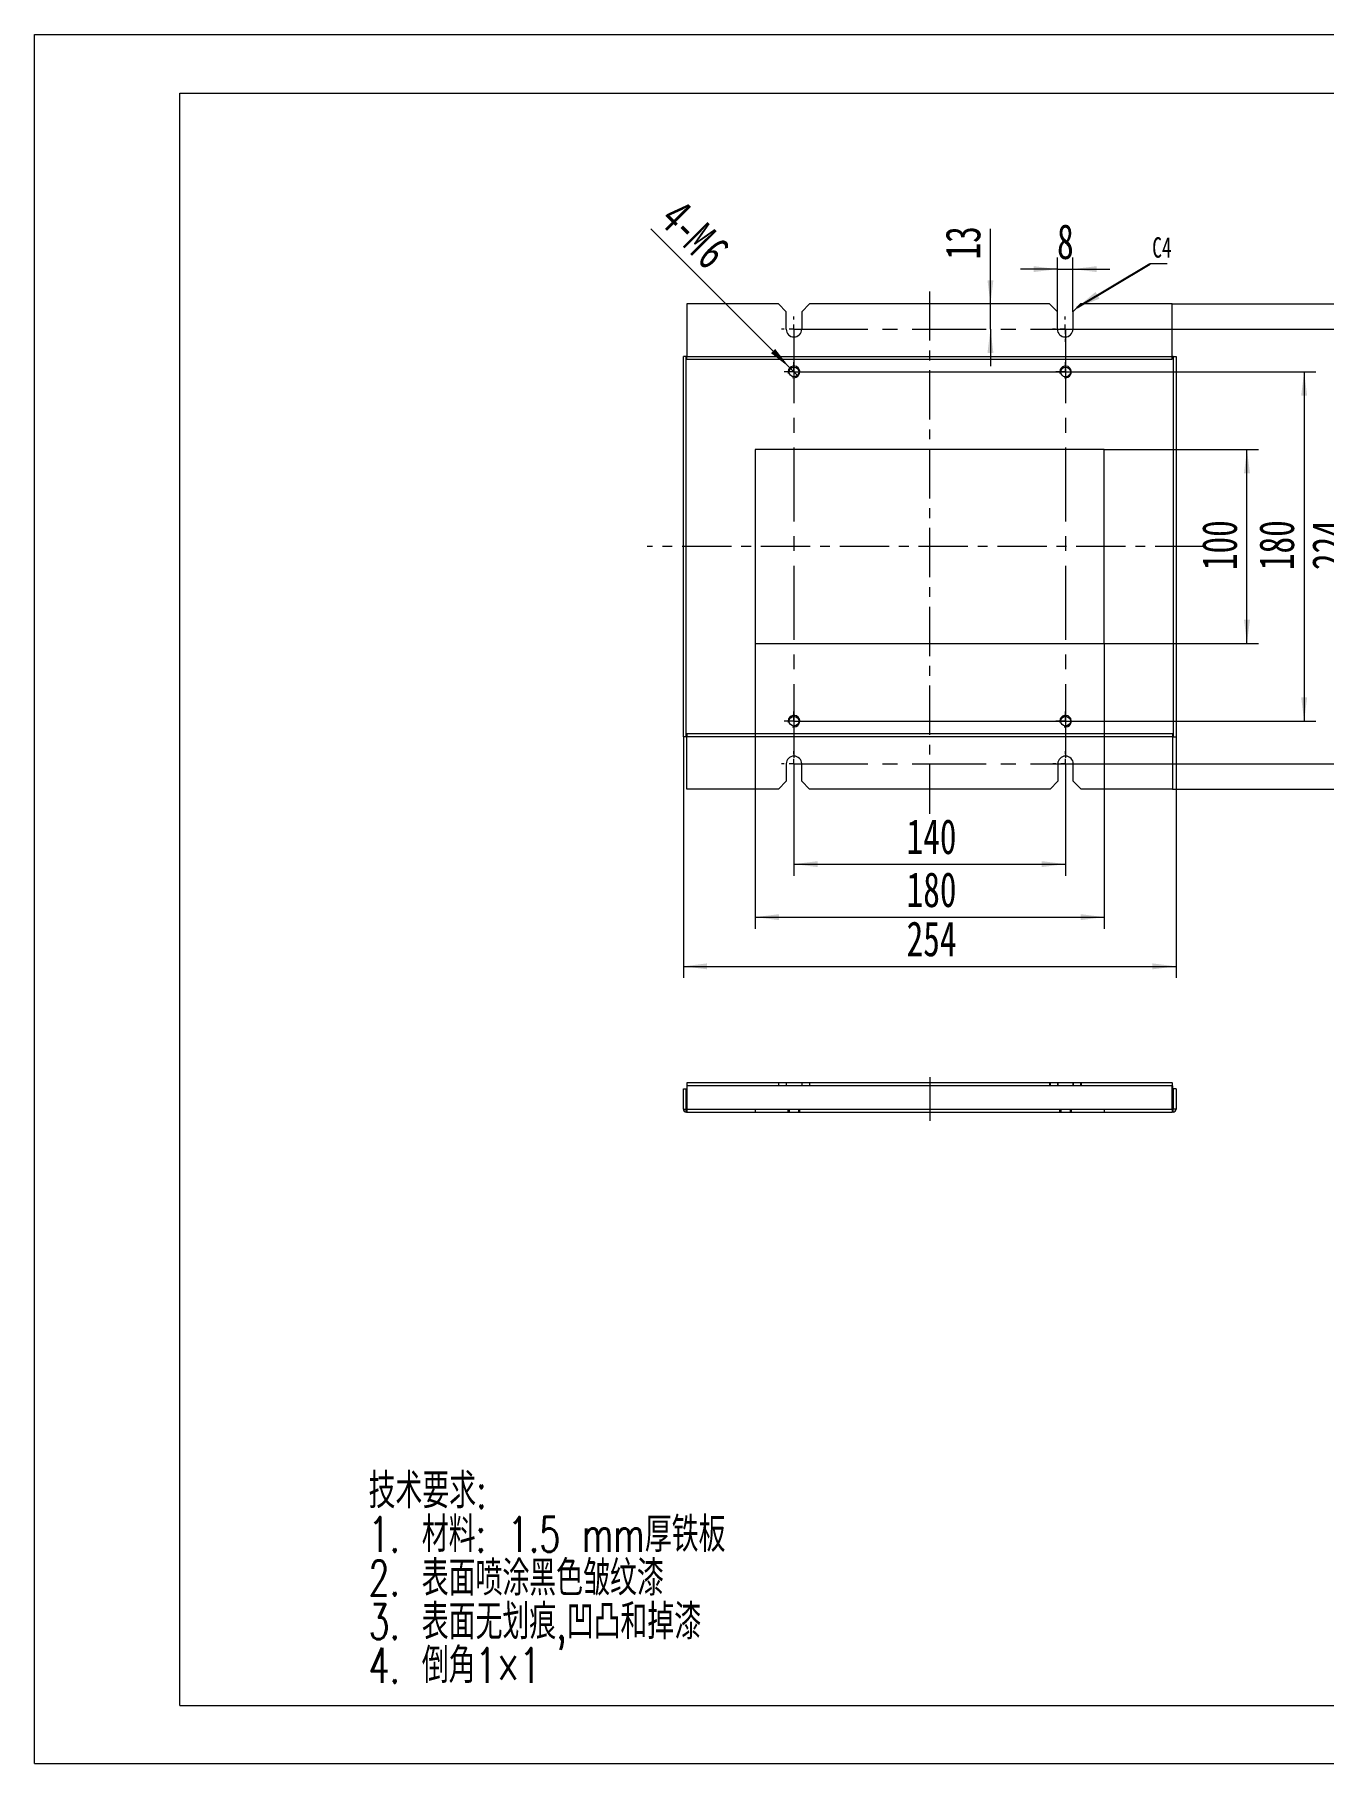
# Model space of a CAD drawing. Header units: millimetres. Extents: x 0 to 840, y 0 to 594.
# Drawn here: x 0 to 443, y 0 to 594 of the extents above; entities that cross this region are included whole.
import ezdxf

# ---------------------------------------------------------------- set-up
doc = ezdxf.new("R2010")
doc.units = ezdxf.units.MM
doc.header["$LTSCALE"] = 2
doc.linetypes.add('CENTERX2', pattern=[20.32, 12.7, -2.54, 2.54, -2.54])
doc.linetypes.add('HIDDEN', pattern=[1.905, 1.27, -0.635])
doc.layers.add('A-TITLEBLOCK', color=7, linetype='Continuous', lineweight=15)
doc.styles.add('SLDTEXTSTYLE0', font='TXT', dxfattribs={"width": 0.7, "bigfont": 'bigfont'})
doc.styles.add('SLDTEXTSTYLE1', font='TXT', dxfattribs={"width": 0.7})
doc.dimstyles.new('SLDDIMSTYLE0', dxfattribs={"dimtxt": 12, "dimasz": 8.16, "dimexe": 0, "dimexo": 0.0625, "dimgap": 3, "dimtad": 2, "dimlfac": 1.5, "dimrnd": 1e-09, "dimzin": 12, "dimdsep": 46, "dimtxsty": 'SLDTEXTSTYLE1', "dimsah": 1, "dimcen": 0.09, "dimadec": 0, "dimazin": 3, "dimtfac": 1, "dimtofl": 0, "dimtmove": 0, "dimatfit": 3, "dimfxl": 0, "dimfrac": 2, "dimtolj": 1, "dimtzin": 12, "dimarcsym": 0})
doc.dimstyles.new('SLDDIMSTYLE1', dxfattribs={"dimtxt": 12, "dimasz": 8.16, "dimexe": 0, "dimexo": 0.0625, "dimgap": 3, "dimtad": 2, "dimlfac": 1.5, "dimrnd": 1e-09, "dimzin": 12, "dimdsep": 46, "dimtxsty": 'SLDTEXTSTYLE1', "dimsah": 1, "dimcen": 0.09, "dimadec": 0, "dimazin": 3, "dimtfac": 1, "dimtmove": 0, "dimatfit": 0, "dimfxl": 0, "dimfrac": 2, "dimtolj": 1, "dimtzin": 12, "dimarcsym": 0})
doc.dimstyles.new('SLDDIMSTYLE2', dxfattribs={"dimtxt": 12, "dimasz": 8.16, "dimexe": 0, "dimexo": 0.0625, "dimgap": 3, "dimtad": 2, "dimlfac": 1.5, "dimrnd": 1e-09, "dimzin": 12, "dimdsep": 46, "dimtxsty": 'SLDTEXTSTYLE1', "dimblk1": 'NONE', "dimsah": 1, "dimcen": 0, "dimadec": 0, "dimazin": 3, "dimtfac": 1, "dimtmove": 0, "dimatfit": 3, "dimldrblk": 'NONE', "dimfxl": 0, "dimfrac": 2, "dimtolj": 1, "dimtzin": 12, "dimarcsym": 0})
doc.dimstyles.new('SLDDIMSTYLE3', dxfattribs={"dimtxt": 0.18, "dimasz": 8.16, "dimexe": 0, "dimexo": 0.0625, "dimgap": 0, "dimtad": 0, "dimtih": 1, "dimtoh": 1, "dimdec": 0, "dimrnd": 1e-09, "dimzin": 0, "dimdsep": 46, "dimtxsty": 'Standard', "dimsah": 1, "dimcen": 0.09, "dimadec": 0, "dimazin": 0, "dimtfac": 8.16, "dimtdec": 0, "dimtofl": 0, "dimtmove": 0, "dimatfit": 3, "dimfxl": 0, "dimfrac": 2, "dimtolj": 1, "dimtzin": 0, "dimarcsym": 0})

# ---------------------------------------------------------------- blocks, each defined once
blk = doc.blocks.new('SW_NOTE_0')
at = {"layer": 'A-TITLEBLOCK', "color": 0, "char_height": 12, "attachment_point": 1, "style": 'SLDTEXTSTYLE0'}
for s, insert in [('\\M+18B5A术\\M+19776\\M+18B81:', (0, 15.47)), ('1. \\M+18DDE\\M+197BF: 1.5 mm\\M+18CFA铁\\M+194C2', (0, 0.47)), ('2. \\M+1955C\\M+196CA喷涂\\M+1FC4B\\M+19046皱纹\\M+18EBD', (0, -14.53)), ('3. \\M+1955C\\M+196CA\\M+19DD9划\\M+18DAD,\\M+1899A\\M+193CA\\M+19861\\M+19D7B\\M+18EBD', (0, -29.53)), ('4. \\M+1937C\\M+18A701\\M+1817E1', (0, -44.53))]:
    blk.add_mtext(s, dxfattribs=dict(at, insert=insert))
blk = doc.blocks.new('_D')
at = {"layer": 'A-TITLEBLOCK'}
for p, q in [((261.12, 343.87), (261.12, 305.42)), ((354.45, 343.87), (354.45, 305.42)), ((261.12, 309.42), (354.45, 309.42))]:
    blk.add_line(p, q, dxfattribs=at)
for points in [[(261.12, 309.42), (269.28, 308.4), (269.28, 310.43)], [(354.45, 309.42), (346.29, 310.43), (346.29, 308.4)]]:
    blk.add_solid(points, dxfattribs=at)
at = {"layer": 'A-TITLEBLOCK', "insert": (299.83, 324.88), "char_height": 12, "attachment_point": 1, "style": 'SLDTEXTSTYLE1'}
blk.add_mtext('140', dxfattribs=at)
blk = doc.blocks.new('_D_1')
at = {"layer": 'A-TITLEBLOCK'}
for p, q in [((354.45, 493.2), (458.64, 493.2)), ((454.64, 493.2), (454.64, 343.87)), ((354.45, 343.87), (458.64, 343.87))]:
    blk.add_line(p, q, dxfattribs=at)
for points in [[(454.64, 493.2), (453.62, 485.04), (455.65, 485.04)], [(454.64, 343.87), (455.65, 352.03), (453.62, 352.03)]]:
    blk.add_solid(points, dxfattribs=at)
at = {"layer": 'A-TITLEBLOCK', "insert": (439.17, 410.42), "char_height": 12, "attachment_point": 1, "rotation": 90, "style": 'SLDTEXTSTYLE1'}
blk.add_mtext('224', dxfattribs=at)
blk = doc.blocks.new('_D_2')
at = {"layer": 'A-TITLEBLOCK'}
for p, q in [((328.64, 501.87), (328.64, 527.68)), ((328.64, 493.2), (328.64, 501.87)), ((328.64, 493.2), (328.64, 480.5))]:
    blk.add_line(p, q, dxfattribs=at)
for points in [[(328.64, 501.87), (329.66, 510.03), (327.63, 510.03)], [(328.64, 493.2), (327.63, 485.04), (329.66, 485.04)]]:
    blk.add_solid(points, dxfattribs=at)
at = {"layer": 'A-TITLEBLOCK', "insert": (313.17, 517.15), "char_height": 12, "attachment_point": 1, "rotation": 90, "style": 'SLDTEXTSTYLE1'}
blk.add_mtext('13', dxfattribs=at)
blk = doc.blocks.new('_D_3')
at = {"layer": 'A-TITLEBLOCK'}
for p, q in [((247.78, 385.2), (247.78, 287.2)), ((367.78, 385.2), (367.78, 287.2)), ((247.78, 291.2), (367.78, 291.2))]:
    blk.add_line(p, q, dxfattribs=at)
for points in [[(247.78, 291.2), (255.94, 290.18), (255.94, 292.22)], [(367.78, 291.2), (359.62, 292.22), (359.62, 290.18)]]:
    blk.add_solid(points, dxfattribs=at)
at = {"layer": 'A-TITLEBLOCK', "insert": (299.84, 306.67), "char_height": 12, "attachment_point": 1, "style": 'SLDTEXTSTYLE1'}
blk.add_mtext('180', dxfattribs=at)
blk = doc.blocks.new('_D_4')
at = {"layer": 'A-TITLEBLOCK'}
for p, q in [((223.12, 353.2), (223.12, 270.29)), ((392.45, 353.2), (392.45, 270.29)), ((223.12, 274.29), (392.45, 274.29))]:
    blk.add_line(p, q, dxfattribs=at)
for points in [[(223.12, 274.29), (231.28, 273.27), (231.28, 275.31)], [(392.45, 274.29), (384.29, 275.31), (384.29, 273.27)]]:
    blk.add_solid(points, dxfattribs=at)
at = {"layer": 'A-TITLEBLOCK', "insert": (299.83, 289.76), "char_height": 12, "attachment_point": 1, "style": 'SLDTEXTSTYLE1'}
blk.add_mtext('254', dxfattribs=at)
blk = doc.blocks.new('_D_5')
at = {"layer": 'A-TITLEBLOCK'}
for p, q in [((351.21, 478.53), (440.45, 478.53)), ((436.45, 478.53), (436.45, 358.53)), ((351.54, 358.53), (440.45, 358.53))]:
    blk.add_line(p, q, dxfattribs=at)
for points in [[(436.45, 478.53), (435.43, 470.37), (437.47, 470.37)], [(436.45, 358.53), (437.47, 366.69), (435.43, 366.69)]]:
    blk.add_solid(points, dxfattribs=at)
at = {"layer": 'A-TITLEBLOCK', "insert": (420.98, 410.43), "char_height": 12, "attachment_point": 1, "rotation": 90, "style": 'SLDTEXTSTYLE1'}
blk.add_mtext('180', dxfattribs=at)
blk = doc.blocks.new('_D_6')
at = {"layer": 'A-TITLEBLOCK'}
for p, q in [((367.78, 451.87), (420.8, 451.87)), ((416.8, 385.2), (416.8, 451.87)), ((367.78, 385.2), (420.8, 385.2))]:
    blk.add_line(p, q, dxfattribs=at)
for points in [[(416.8, 451.87), (415.79, 443.71), (417.82, 443.71)], [(416.8, 385.2), (417.82, 393.36), (415.79, 393.36)]]:
    blk.add_solid(points, dxfattribs=at)
at = {"layer": 'A-TITLEBLOCK', "insert": (401.34, 410.42), "char_height": 12, "attachment_point": 1, "rotation": 90, "style": 'SLDTEXTSTYLE1'}
blk.add_mtext('100', dxfattribs=at)
blk = doc.blocks.new('_D_7')
at = {"layer": 'A-TITLEBLOCK'}
for p, q in [((391.12, 501.87), (476.45, 501.87)), ((472.45, 335.2), (472.45, 501.87)), ((391.25, 335.2), (476.45, 335.2))]:
    blk.add_line(p, q, dxfattribs=at)
for points in [[(472.45, 501.87), (471.43, 493.71), (473.47, 493.71)], [(472.45, 335.2), (473.47, 343.36), (471.43, 343.36)]]:
    blk.add_solid(points, dxfattribs=at)
at = {"layer": 'A-TITLEBLOCK', "insert": (456.98, 410.42), "char_height": 12, "attachment_point": 1, "rotation": 90, "style": 'SLDTEXTSTYLE1'}
blk.add_mtext('250', dxfattribs=at)
blk = doc.blocks.new('_D_8')
at = {"layer": 'A-TITLEBLOCK'}
for q in [(211.98, 527.67), (262.53, 477.12)]:
    blk.add_line((259.7, 479.95), q, dxfattribs=at)
blk.add_solid([(259.7, 479.95), (254.65, 486.44), (253.21, 485)], dxfattribs=at)
at = {"layer": 'A-TITLEBLOCK', "char_height": 12, "attachment_point": 1, "rotation": 315, "style": 'SLDTEXTSTYLE1'}
for s, insert in [('4-M', (222.88, 538.56)), ('6', (235.8, 525.65))]:
    blk.add_mtext(s, dxfattribs=dict(at, insert=insert))
blk = doc.blocks.new('_NONE')
blk = doc.blocks.new('_D_9')
at = {"layer": 'A-TITLEBLOCK'}
for p, q in [((351.65, 499.2), (351.65, 517.85)), ((356.98, 499.2), (356.98, 517.85)), ((351.65, 513.85), (338.95, 513.85)), ((351.65, 513.85), (356.98, 513.85)), ((356.98, 513.85), (369.68, 513.85))]:
    blk.add_line(p, q, dxfattribs=at)
for points in [[(351.65, 513.85), (343.49, 514.86), (343.49, 512.83)], [(356.98, 513.85), (365.14, 512.83), (365.14, 514.86)]]:
    blk.add_solid(points, dxfattribs=at)
at = {"layer": 'A-TITLEBLOCK', "insert": (351.55, 529.32), "char_height": 12, "attachment_point": 1, "style": 'SLDTEXTSTYLE1'}
blk.add_mtext('8', dxfattribs=at)
blk = doc.blocks.new('SW_NOTE_1')
at = {"layer": 'A-TITLEBLOCK', "color": 0}
blk.add_line((5.8, 0), (0, 0), dxfattribs=at)
at = {"layer": 'A-TITLEBLOCK', "color": 0, "insert": (0.69, 9.16), "char_height": 7, "attachment_point": 1, "style": 'SLDTEXTSTYLE1'}
blk.add_mtext('C4', dxfattribs=at)
blk = doc.blocks.new('SW_CENTERMARKSYMBOL_0')
at = {"layer": 'A-TITLEBLOCK', "color": 0}
for p, q in [((-1.67, 0), (-3.33, 0)), ((0, 0), (-1.67, 0)), ((0, 1.67), (0, 3.33)), ((0, 0), (0, 1.67)), ((0, 0), (0, -1.67)), ((0, 0), (1.67, 0)), ((1.67, 0), (90.1, 0)), ((0, -1.67), (0, -3.33))]:
    blk.add_line(p, q, dxfattribs=at)
blk = doc.blocks.new('SW_CENTERMARKSYMBOL_1')
at = {"layer": 'A-TITLEBLOCK', "color": 0}
for p, q in [((-1.67, 0), (-3.33, 0)), ((0, 0), (-1.67, 0)), ((0, 1.67), (0, 3.33)), ((0, 0), (0, 1.67)), ((0, 0), (0, -1.67)), ((0, 0), (1.67, 0)), ((1.67, 0), (3.33, 0)), ((0, -1.67), (0, -3.33))]:
    blk.add_line(p, q, dxfattribs=at)
blk = doc.blocks.new('SW_CENTERMARKSYMBOL_2')
at = {"layer": 'A-TITLEBLOCK', "color": 0}
for p, q in [((-1.67, 0), (-3.33, 0)), ((0, 0), (-1.67, 0)), ((0, 1.67), (0, 3.33)), ((0, 0), (0, 1.67)), ((0, 0), (0, -1.67)), ((0, 0), (1.67, 0)), ((1.67, 0), (90.42, 0)), ((0, -1.67), (0, -3.33))]:
    blk.add_line(p, q, dxfattribs=at)
blk = doc.blocks.new('SW_CENTERMARKSYMBOL_3')
at = {"layer": 'A-TITLEBLOCK', "color": 0}
for p, q in [((-1.67, 0), (-3.33, 0)), ((0, 0), (-1.67, 0)), ((0, 1.67), (0, 3.33)), ((0, 0), (0, 1.67)), ((0, 0), (0, -1.67)), ((0, 0), (1.67, 0)), ((1.67, 0), (3.33, 0)), ((0, -1.67), (0, -3.33))]:
    blk.add_line(p, q, dxfattribs=at)
blk = doc.blocks.new('SW_CENTERMARKSYMBOL_4')
at = {"layer": 'A-TITLEBLOCK', "color": 0}
for p, q in [((-1.67, 0), (-3.33, 0)), ((0, 0), (-1.67, 0)), ((0, 1.67), (0, 3.33)), ((0, 0), (0, 1.67)), ((0, 0), (0, -1.67)), ((0, 0), (1.67, 0)), ((1.67, 0), (3.33, 0)), ((0, -1.67), (0, -3.33))]:
    blk.add_line(p, q, dxfattribs=at)
blk = doc.blocks.new('SW_CENTERMARKSYMBOL_5')
at = {"layer": 'A-TITLEBLOCK', "color": 0}
for p, q in [((-1.67, 0), (-3.33, 0)), ((0, 0), (-1.67, 0)), ((0, 1.67), (0, 3.33)), ((0, 0), (0, 1.67)), ((0, 0), (0, -1.67)), ((0, 0), (1.67, 0)), ((1.67, 0), (3.33, 0)), ((0, -1.67), (0, -3.33))]:
    blk.add_line(p, q, dxfattribs=at)
blk = doc.blocks.new('SW_CENTERMARKSYMBOL_6')
at = {"layer": 'A-TITLEBLOCK', "color": 0}
for p, q in [((-1.67, 0), (-3.33, 0)), ((0, 0), (-1.67, 0)), ((0, 1.67), (0, 3.33)), ((0, 0), (0, 1.67)), ((0, 0), (0, -1.67)), ((0, 0), (1.67, 0)), ((1.67, 0), (3.33, 0)), ((0, -1.67), (0, -3.33))]:
    blk.add_line(p, q, dxfattribs=at)
blk = doc.blocks.new('SW_CENTERMARKSYMBOL_7')
at = {"layer": 'A-TITLEBLOCK', "color": 0}
for p, q in [((-1.67, 0), (-3.33, 0)), ((0, 0), (-1.67, 0)), ((0, 1.67), (0, 3.33)), ((0, 0), (0, 1.67)), ((0, 0), (0, -1.67)), ((0, 0), (1.67, 0)), ((1.67, 0), (3.33, 0)), ((0, -1.67), (0, -3.33))]:
    blk.add_line(p, q, dxfattribs=at)
blk = doc.blocks.new('SW_CENTERMARKSYMBOL_8')
at = {"layer": 'A-TITLEBLOCK', "color": 0}
for p, q in [((-3.33, 0), (-4.33, 0)), ((0, 0), (-1.67, 0)), ((0, 3.33), (0, 4.33)), ((0, 0), (0, 1.67)), ((0, 0), (0, -1.67)), ((0, 0), (1.67, 0)), ((3.33, 0), (4.33, 0)), ((0, -3.33), (0, -4.33))]:
    blk.add_line(p, q, dxfattribs=at)
blk = doc.blocks.new('SW_CENTERMARKSYMBOL_9')
at = {"layer": 'A-TITLEBLOCK', "color": 0}
for p, q in [((-3.33, 0), (-4.33, 0)), ((0, 0), (-1.67, 0)), ((0, 3.33), (0, 4.33)), ((0, 0), (0, 1.67)), ((0, 0), (0, -1.67)), ((0, 0), (1.67, 0)), ((3.33, 0), (4.33, 0)), ((0, -3.33), (0, -4.33))]:
    blk.add_line(p, q, dxfattribs=at)
blk = doc.blocks.new('SW_CENTERMARKSYMBOL_10')
at = {"layer": 'A-TITLEBLOCK', "color": 0}
for p, q in [((-3.33, 0), (-4.33, 0)), ((0, 0), (-1.67, 0)), ((0, 3.33), (0, 4.33)), ((0, 0), (0, 1.67)), ((0, 0), (0, -1.67)), ((0, 0), (1.67, 0)), ((3.33, 0), (4.33, 0)), ((0, -3.33), (0, -4.33))]:
    blk.add_line(p, q, dxfattribs=at)
blk = doc.blocks.new('SW_CENTERMARKSYMBOL_11')
at = {"layer": 'A-TITLEBLOCK', "color": 0}
for p, q in [((-3.33, 0), (-4.33, 0)), ((0, 0), (-1.67, 0)), ((0, 3.33), (0, 4.33)), ((0, 0), (0, 1.67)), ((0, 0), (0, -1.67)), ((0, 0), (1.67, 0)), ((3.33, 0), (4.33, 0)), ((0, -3.33), (0, -4.33))]:
    blk.add_line(p, q, dxfattribs=at)

msp = doc.modelspace()

# ---------------------------------------------------------------- linework, layer by layer
at = {"color": 7, "linetype": 'Continuous', "lineweight": 15}
for p, q in [((255.7839, 501.867), (224.3173, 501.867)), ((224.3173, 501.867), (224.3173, 483.867)), ((258.4506, 499.2004), (255.7839, 501.867)), ((258.4506, 493.2004), (258.4506, 499.2004)), ((266.4506, 501.867), (263.7839, 499.2004)), ((263.7839, 499.2004), (263.7839, 493.2004)), ((348.9839, 501.867), (266.4506, 501.867)), ((351.6506, 499.2004), (348.9839, 501.867)), ((351.6506, 493.2004), (351.6506, 499.2004)), ((359.6506, 501.867), (356.9839, 499.2004)), ((356.9839, 499.2004), (356.9839, 493.2004)), ((391.1173, 501.867), (359.6506, 501.867)), ((391.1173, 483.867), (391.1173, 501.867)), ((223.1173, 353.2004), (223.1173, 483.867)), ((224.1173, 483.867), (223.1173, 483.867)), ((224.1173, 353.2004), (224.1173, 483.867)), ((224.3173, 483.867), (224.1173, 483.867)), ((224.3173, 483.867), (391.1173, 483.867)), ((224.3173, 482.867), (224.3173, 483.867)), ((224.3173, 482.867), (391.1173, 482.867)), ((391.4506, 483.867), (391.1173, 483.867)), ((391.1173, 482.867), (391.1173, 483.867)), ((391.4506, 483.867), (391.4506, 353.2004)), ((391.4506, 483.867), (392.4506, 483.867)), ((392.4506, 483.867), (392.4506, 353.2004)), ((367.7839, 451.867), (247.7839, 451.867)), ((247.7839, 451.867), (247.7839, 385.2004)), ((367.7839, 385.2004), (367.7839, 451.867)), ((247.7839, 385.2004), (367.7839, 385.2004)), ((224.1173, 353.2004), (223.1173, 353.2004)), ((224.1173, 353.2004), (224.3173, 353.2004)), ((391.2506, 354.2004), (224.3173, 354.2004)), ((224.3173, 354.2004), (224.3173, 353.2004)), ((391.2506, 353.2004), (224.3173, 353.2004)), ((224.3173, 335.2004), (224.3173, 353.2004)), ((391.2506, 354.2004), (391.2506, 353.2004)), ((391.2506, 353.2004), (391.4506, 353.2004)), ((391.2506, 353.2004), (391.2506, 335.2004)), ((391.4506, 353.2004), (392.4506, 353.2004)), ((258.4506, 343.867), (258.4506, 337.867)), ((263.7839, 337.867), (263.7839, 343.867)), ((351.7839, 343.867), (351.7839, 337.867)), ((357.1173, 337.867), (357.1173, 343.867)), ((255.7839, 335.2004), (224.3173, 335.2004)), ((258.4506, 337.867), (255.7839, 335.2004)), ((266.4506, 335.2004), (263.7839, 337.867)), ((349.1173, 335.2004), (266.4506, 335.2004)), ((351.7839, 337.867), (349.1173, 335.2004)), ((359.7839, 335.2004), (357.1173, 337.867)), ((391.2506, 335.2004), (359.7839, 335.2004)), ((223.1173, 232.241), (224.1173, 232.241)), ((223.1173, 225.241), (223.1173, 232.241)), ((224.1173, 225.241), (224.1173, 232.241)), ((224.3173, 234.241), (224.3173, 233.241)), ((255.7839, 234.241), (224.3173, 234.241)), ((255.7839, 233.241), (224.3173, 233.241)), ((224.3173, 233.241), (224.3173, 225.241)), ((255.7839, 234.241), (255.7839, 233.241)), ((258.4506, 234.241), (255.7839, 234.241)), ((258.4506, 233.241), (255.7839, 233.241)), ((258.4506, 234.241), (258.4506, 233.241)), ((263.7839, 234.241), (258.4506, 234.241)), ((263.7839, 233.241), (258.4506, 233.241)), ((263.7839, 234.241), (263.7839, 233.241)), ((266.4506, 234.241), (263.7839, 234.241)), ((266.4506, 233.241), (263.7839, 233.241)), ((266.4506, 234.241), (266.4506, 233.241)), ((348.9839, 234.241), (266.4506, 234.241)), ((348.9839, 233.241), (266.4506, 233.241)), ((348.9839, 234.241), (348.9839, 233.241)), ((351.6506, 234.241), (348.9839, 234.241)), ((351.6506, 233.241), (348.9839, 233.241)), ((351.6506, 234.241), (351.6506, 233.241)), ((356.9839, 234.241), (351.6506, 234.241)), ((356.9839, 233.241), (351.6506, 233.241)), ((356.9839, 234.241), (356.9839, 233.241)), ((359.6506, 234.241), (356.9839, 234.241)), ((359.6506, 233.241), (356.9839, 233.241)), ((359.6506, 234.241), (359.6506, 233.241)), ((391.1173, 234.241), (359.6506, 234.241)), ((391.1173, 233.241), (359.6506, 233.241)), ((391.1173, 234.241), (391.1173, 233.241)), ((391.1173, 234.241), (391.2506, 234.241)), ((391.1173, 225.241), (391.1173, 233.241)), ((391.1173, 233.241), (391.2506, 233.241)), ((391.2506, 233.241), (391.2506, 234.241)), ((391.2506, 233.241), (391.2506, 225.241)), ((392.4506, 232.241), (391.4506, 232.241)), ((391.4506, 232.241), (391.4506, 225.241)), ((392.4506, 232.241), (392.4506, 225.241)), ((223.1173, 225.241), (224.1173, 225.241)), ((224.1173, 224.241), (224.1173, 225.241)), ((224.3173, 225.241), (224.1173, 225.241)), ((224.3173, 224.241), (224.1173, 224.241)), ((224.3173, 225.241), (391.1173, 225.241)), ((224.3173, 225.241), (224.3173, 224.241)), ((224.3173, 224.241), (391.1173, 224.241)), ((391.1173, 225.241), (391.1173, 224.241)), ((391.4506, 225.241), (391.1173, 225.241)), ((391.4506, 224.241), (391.1173, 224.241)), ((392.4506, 225.241), (391.4506, 225.241)), ((391.4506, 224.241), (391.4506, 225.241))]:
    msp.add_line(p, q, dxfattribs=at)
at = {"color": 7, "linetype": 'HIDDEN', "lineweight": 0}
for p, q in [((349.1173, 234.241), (349.1173, 233.241)), ((351.7839, 234.241), (351.7839, 233.241)), ((357.1173, 234.241), (357.1173, 233.241)), ((359.7839, 234.241), (359.7839, 233.241)), ((247.7839, 225.241), (247.7839, 224.241)), ((259.4506, 225.241), (259.4506, 224.241)), ((262.7839, 224.241), (262.7839, 225.241)), ((352.7839, 225.241), (352.7839, 224.241)), ((356.1173, 224.241), (356.1173, 225.241)), ((367.7839, 225.241), (367.7839, 224.241)), ((391.2506, 224.241), (391.2506, 225.241))]:
    msp.add_line(p, q, dxfattribs=at)
at = {"color": 7, "linetype": 'Continuous', "lineweight": 0}
for p, q in [((259.1173, 224.241), (259.1173, 225.241)), ((259.1173, 224.241), (259.1173, 225.241)), ((263.1173, 224.241), (263.1173, 225.241)), ((263.1173, 224.241), (263.1173, 225.241)), ((352.4506, 224.241), (352.4506, 225.241)), ((352.4506, 224.241), (352.4506, 225.241)), ((356.4506, 224.241), (356.4506, 225.241)), ((356.4506, 224.241), (356.4506, 225.241))]:
    msp.add_line(p, q, dxfattribs=at)
at = {"color": 7, "linetype": 'Continuous', "lineweight": 15}
for centre in [(261.1173, 478.5337), (354.4506, 478.5337), (261.1173, 358.5337), (354.4506, 358.5337)]:
    msp.add_circle(centre, 1.6667, dxfattribs=at)
for centre, radius, start, end in [((261.1173, 493.2004), 2.6667, 180, 0), ((354.3173, 493.2004), 2.6667, 180, 0), ((261.1173, 343.867), 2.6667, 0, 180), ((354.4506, 343.867), 2.6667, 0, 180), ((224.1173, 225.241), 1, 180, 270), ((391.4506, 225.241), 1, 270, 0)]:
    msp.add_arc(centre, radius, start, end, dxfattribs=at)
at = {"color": 7, "linetype": 'Continuous', "lineweight": 0}
for centre in [(261.1173, 478.5337), (354.4506, 478.5337), (261.1173, 358.5337), (354.4506, 358.5337)]:
    msp.add_arc(centre, 2, 255, 195, dxfattribs=at)
at = {"layer": 'A-TITLEBLOCK', "linetype": 'Continuous'}
for p, q in [((0.1577, 0.4296), (0.1577, 594.4296)), ((0.1577, 594.4296), (840.1577, 594.4296)), ((50.1268, 20.3505), (50.1268, 574.3505)), ((50.1268, 574.3505), (820.1268, 574.3505)), ((50.1268, 20.3505), (820.1268, 20.3505)), ((0.1577, 0.4296), (840.1577, 0.4296))]:
    msp.add_line(p, q, dxfattribs=at)
at = {"layer": 'A-TITLEBLOCK', "linetype": 'CENTERX2', "lineweight": 0, "ltscale": 0.666667}
for p, q in [((307.7839, 326.7138), (307.7839, 508.394)), ((402.1871, 418.5337), (210.6879, 418.5337)), ((307.7839, 236.241), (307.7839, 221.241))]:
    msp.add_line(p, q, dxfattribs=at)
at = {"layer": 'A-TITLEBLOCK', "linetype": 'CENTERX2'}
for p, q in [((261.1173, 493.2004), (354.4506, 493.2004)), ((261.1173, 493.2004), (261.1173, 343.867)), ((354.4506, 493.2004), (354.4506, 343.867)), ((261.1173, 343.867), (354.4506, 343.867))]:
    msp.add_line(p, q, dxfattribs=at)

# ---------------------------------------------------------------- block references
at = {"layer": 'A-TITLEBLOCK'}
for name, p in [('SW_NOTE_1', (383.5501, 515.6367)), ('SW_CENTERMARKSYMBOL_8', (261.1173, 493.2004)), ('SW_CENTERMARKSYMBOL_9', (354.3173, 493.2004)), ('SW_CENTERMARKSYMBOL_0', (261.1173, 478.5337)), ('SW_CENTERMARKSYMBOL_4', (261.1173, 478.5337)), ('SW_CENTERMARKSYMBOL_3', (354.4506, 478.5337)), ('SW_CENTERMARKSYMBOL_7', (354.4506, 478.5337)), ('SW_CENTERMARKSYMBOL_2', (261.1173, 358.5337)), ('SW_CENTERMARKSYMBOL_6', (261.1173, 358.5337)), ('SW_CENTERMARKSYMBOL_1', (354.4506, 358.5337)), ('SW_CENTERMARKSYMBOL_5', (354.4506, 358.5337)), ('SW_CENTERMARKSYMBOL_11', (261.1173, 343.867)), ('SW_CENTERMARKSYMBOL_10', (354.4506, 343.867)), ('SW_NOTE_0', (114.9348, 84.6315))]:
    msp.add_blockref(name, p, dxfattribs=at)

# ---------------------------------------------------------------- dimensions: what is measured, and where the dimension line sits
dim = msp.add_diameter_dim_2p(p1=(262.5315, 477.1195), p2=(259.7031, 479.9479), text='4-M<>', dimstyle='SLDDIMSTYLE2', override={"dimpost": '<>'}, dxfattribs=at)
dim.commit()
dim.dimension.update_dxf_attribs({"geometry": '_D_8', "text_midpoint": (219.9662, 519.6848), "dimtype": 163})
for base, p1, p2, dimstyle, picture, middle in [((328.6416, 501.867), (354.4506, 493.2004), (348.9839, 501.867), 'SLDDIMSTYLE1', '_D_2', (328.6416, 522.4148)), ((472.4506, 501.867), (391.2506, 335.2004), (391.1173, 501.867), 'SLDDIMSTYLE0', '_D_7', (472.4506, 418.3217)), ((454.6356, 343.867), (354.4506, 493.2004), (354.4506, 343.867), 'SLDDIMSTYLE0', '_D_1', (454.6356, 418.3217)), ((436.4506, 358.5337), (351.2129, 478.5337), (351.5357, 358.5337), 'SLDDIMSTYLE0', '_D_5', (436.4506, 418.3217)), ((416.8046, 451.867), (367.7839, 385.2004), (367.7839, 451.867), 'SLDDIMSTYLE0', '_D_6', (416.8046, 418.3217))]:
    dim = msp.add_linear_dim(base=base, p1=p1, p2=p2, angle=90, dimstyle=dimstyle, dxfattribs=at)
    dim.commit()
    dim.dimension.update_dxf_attribs({"geometry": picture, "text_midpoint": middle, "dimtype": 160})
for base, p1, p2, dimstyle, picture, middle in [((356.9839, 513.848), (351.6506, 499.2004), (356.9839, 499.2004), 'SLDDIMSTYLE1', '_D_9', (354.1739, 513.848)), ((367.7839, 291.2004), (247.7839, 385.2004), (367.7839, 385.2004), 'SLDDIMSTYLE0', '_D_3', (307.7298, 291.2004)), ((392.4506, 274.2904), (223.1173, 353.2004), (392.4506, 353.2004), 'SLDDIMSTYLE0', '_D_4', (307.7298, 274.2904)), ((354.4506, 309.4158), (261.1173, 343.867), (354.4506, 343.867), 'SLDDIMSTYLE0', '_D', (307.7298, 309.4158))]:
    dim = msp.add_linear_dim(base=base, p1=p1, p2=p2, dimstyle=dimstyle, dxfattribs=at)
    dim.commit()
    dim.dimension.update_dxf_attribs({"geometry": picture, "text_midpoint": middle, "dimtype": 160})

# ---------------------------------------------------------------- leaders
msp.add_leader([(358.4514, 500.6678), (383.5501, 515.6367)], dimstyle='SLDDIMSTYLE3', dxfattribs=at)

doc.saveas('drawing.dxf')
